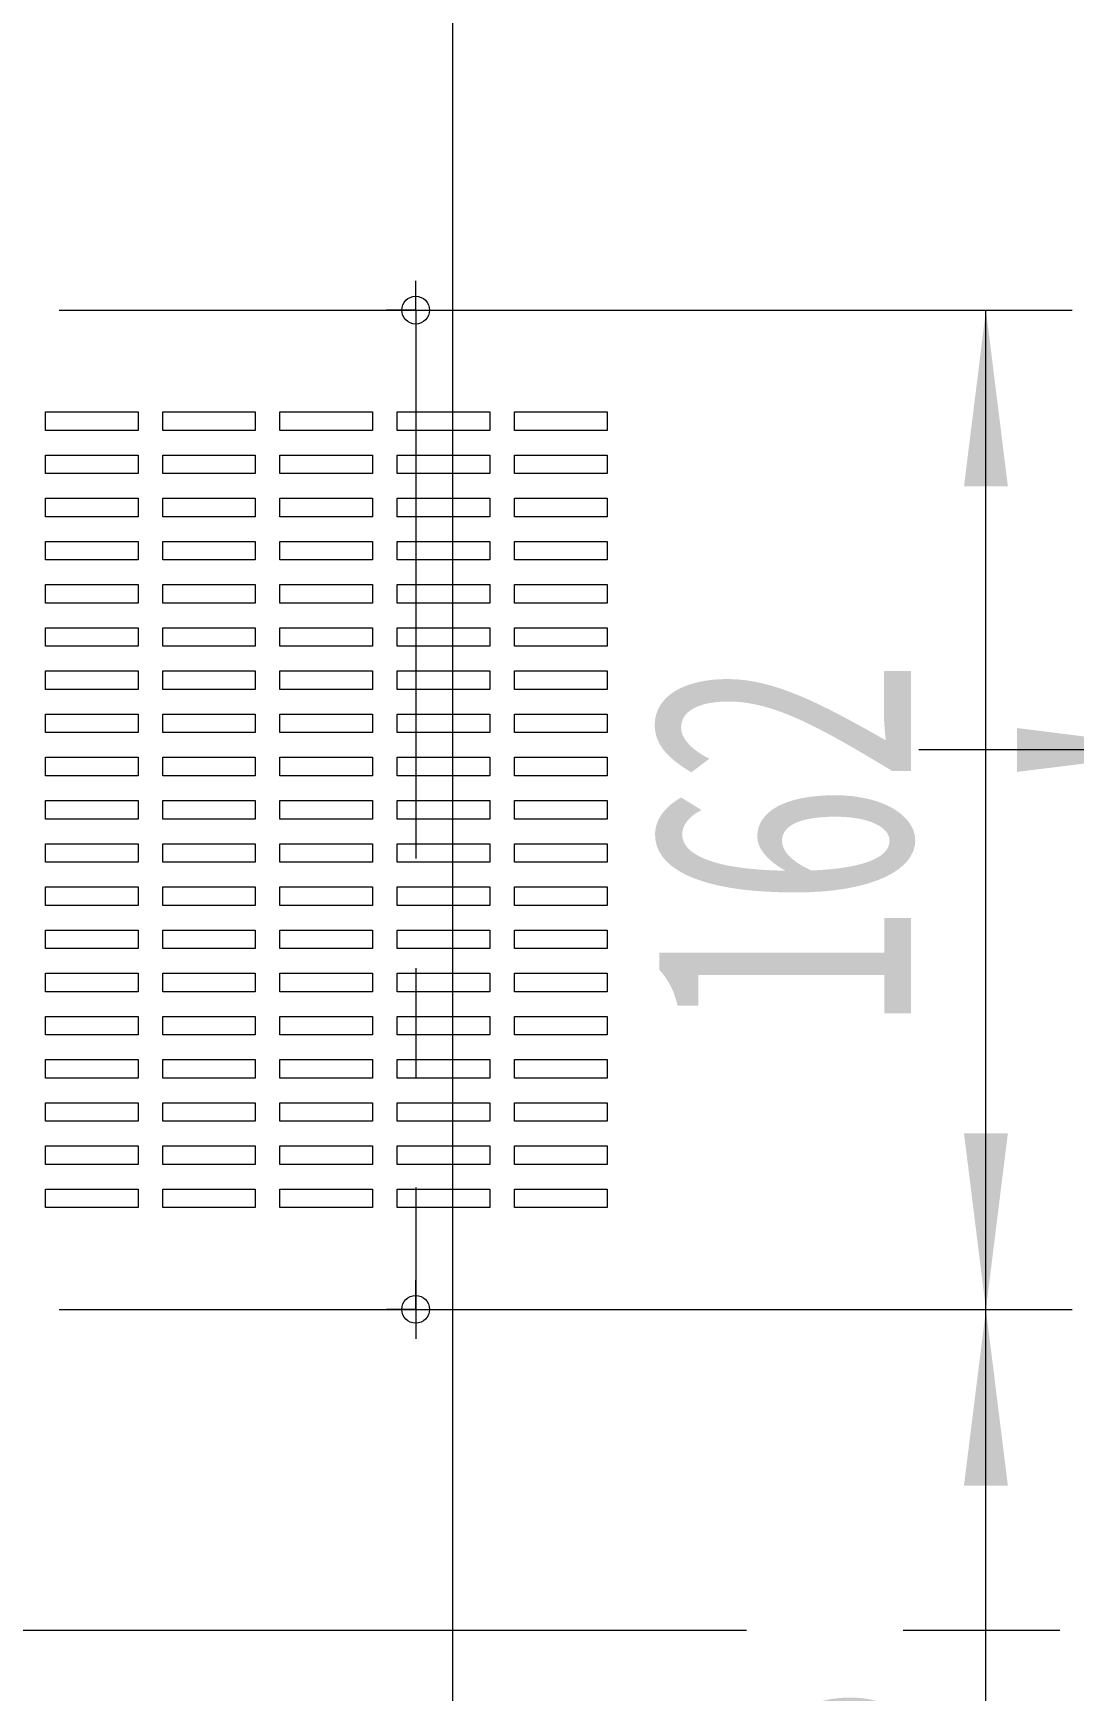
# Model space of a CAD drawing. Header units: millimetres. Extents: x 1 to 4201, y 2 to 2972.
# Drawn here: x 1888.9 to 2129.8, y 1686.8 to 2070.7 of the extents above; entities that cross this region are included whole.
import ezdxf

# ---------------------------------------------------------------- set-up
doc = ezdxf.new("R2010")
doc.units = ezdxf.units.MM
doc.header["$LTSCALE"] = 10
doc.linetypes.add('CENTERX2', pattern=[20.32, 12.7, -2.54, 2.54, -2.54])
doc.layers.add('A-TITLEBLOCK', color=7, linetype='Continuous', lineweight=15)
doc.styles.add('SLDTEXTSTYLE0', font='TXT', dxfattribs={"width": 0.7, "bigfont": 'bigfont'})
doc.styles.add('SLDTEXTSTYLE1', font='TXT', dxfattribs={"width": 0.7})
doc.dimstyles.new('SLDDIMSTYLE0', dxfattribs={"dimtxt": 60, "dimasz": 40.8, "dimexe": 0, "dimexo": 0.0625, "dimgap": 15, "dimtad": 2, "dimlfac": 0.7, "dimrnd": 1e-09, "dimzin": 12, "dimdsep": 46, "dimtxsty": 'SLDTEXTSTYLE1', "dimsah": 1, "dimcen": 0.09, "dimadec": 0, "dimazin": 3, "dimtfac": 1, "dimtmove": 0, "dimatfit": 0, "dimfxl": 0, "dimfrac": 2, "dimtolj": 1, "dimtzin": 12, "dimarcsym": 0})
doc.dimstyles.new('SLDDIMSTYLE1', dxfattribs={"dimtxt": 60, "dimasz": 40.8, "dimexe": 0, "dimexo": 0.0625, "dimgap": 15, "dimtad": 2, "dimlfac": 0.7, "dimrnd": 1e-09, "dimzin": 12, "dimdsep": 46, "dimtxsty": 'SLDTEXTSTYLE1', "dimsah": 1, "dimcen": 0.09, "dimadec": 0, "dimazin": 3, "dimtfac": 1, "dimtofl": 0, "dimtmove": 0, "dimatfit": 3, "dimfxl": 0, "dimfrac": 2, "dimtolj": 1, "dimtzin": 12, "dimarcsym": 0})
doc.dimstyles.new('SLDDIMSTYLE3', dxfattribs={"dimtxt": 60, "dimasz": 40.8, "dimexe": 0, "dimexo": 0.0625, "dimgap": 15, "dimtad": 2, "dimlfac": 0.7, "dimrnd": 1e-09, "dimzin": 12, "dimdsep": 46, "dimtxsty": 'SLDTEXTSTYLE1', "dimblk1": 'NONE', "dimsah": 1, "dimcen": 0, "dimadec": 0, "dimazin": 3, "dimtfac": 1, "dimtmove": 0, "dimatfit": 3, "dimldrblk": 'NONE', "dimfxl": 0, "dimfrac": 2, "dimtolj": 1, "dimtzin": 12, "dimarcsym": 0})

# ---------------------------------------------------------------- blocks, each defined once
blk = doc.blocks.new('_D_2')
at = {"layer": 'A-TITLEBLOCK'}
for p, q in [((1977.45, 1775.14), (2129.46, 1775.14)), ((2109.46, 1535.14), (2109.46, 1775.14)), ((1977.45, 1535.14), (2129.46, 1535.14))]:
    blk.add_line(p, q, dxfattribs=at)
for points in [[(2109.46, 1775.14), (2104.38, 1734.34), (2114.54, 1734.34)], [(2109.46, 1535.14), (2114.54, 1575.94), (2104.38, 1575.94)]]:
    blk.add_solid(points, dxfattribs=at)
at = {"layer": 'A-TITLEBLOCK', "insert": (2032.12, 1602.37), "char_height": 60, "attachment_point": 1, "rotation": 90, "style": 'SLDTEXTSTYLE1'}
blk.add_mtext('168', dxfattribs=at)
blk = doc.blocks.new('_D_3')
at = {"layer": 'A-TITLEBLOCK'}
for p, q in [((1977.45, 2006.57), (2129.46, 2006.57)), ((2109.46, 1775.14), (2109.46, 2006.57)), ((1977.45, 1775.14), (2129.46, 1775.14))]:
    blk.add_line(p, q, dxfattribs=at)
for points in [[(2109.46, 2006.57), (2104.38, 1965.77), (2114.54, 1965.77)], [(2109.46, 1775.14), (2114.54, 1815.94), (2104.38, 1815.94)]]:
    blk.add_solid(points, dxfattribs=at)
at = {"layer": 'A-TITLEBLOCK', "insert": (2032.12, 1839.99), "char_height": 60, "attachment_point": 1, "rotation": 90, "style": 'SLDTEXTSTYLE1'}
blk.add_mtext('162', dxfattribs=at)
blk = doc.blocks.new('_D_16')
at = {"layer": 'A-TITLEBLOCK'}
for p, q in [((2157.45, 1904.7), (2093.95, 1904.7)), ((2157.45, 1904.7), (2178.87, 1904.7)), ((2178.87, 1904.7), (2251.11, 1904.7))]:
    blk.add_line(p, q, dxfattribs=at)
for points in [[(2157.45, 1904.7), (2116.65, 1909.78), (2116.65, 1899.62)], [(2178.87, 1904.7), (2219.67, 1899.62), (2219.67, 1909.78)]]:
    blk.add_solid(points, dxfattribs=at)
at = {"layer": 'A-TITLEBLOCK', "insert": (2198.45, 1982.04), "char_height": 60, "attachment_point": 1, "style": 'SLDTEXTSTYLE1'}
blk.add_mtext('15', dxfattribs=at)
blk = doc.blocks.new('_D_21')
at = {"layer": 'A-TITLEBLOCK'}
for q in [(1215.77, 2007.4), (1597.33, 1905.17)]:
    blk.add_line((1221.98, 2005.74), q, dxfattribs=at)
blk.add_solid([(1221.98, 2005.74), (1260.07, 1990.27), (1262.7, 2000.09)], dxfattribs=at)
at = {"layer": 'A-TITLEBLOCK', "insert": (1300.65, 2064.25), "char_height": 60, "attachment_point": 1, "rotation": 345, "style": 'SLDTEXTSTYLE0'}
blk.add_mtext('16-M4X10\\M+19786\\M+1928C', dxfattribs=at)
blk = doc.blocks.new('_NONE')
blk = doc.blocks.new('_D_23')
at = {"layer": 'A-TITLEBLOCK'}
for p, q in [((878.87, 1260.86), (878.87, 2349.43)), ((1986.02, 1260.86), (1986.02, 2349.43)), ((878.87, 2329.43), (1986.02, 2329.43))]:
    blk.add_line(p, q, dxfattribs=at)
for points in [[(878.87, 2329.43), (919.67, 2324.35), (919.67, 2334.51)], [(1986.02, 2329.43), (1945.22, 2334.51), (1945.22, 2324.35)]]:
    blk.add_solid(points, dxfattribs=at)
at = {"layer": 'A-TITLEBLOCK', "insert": (1393.03, 2406.77), "char_height": 60, "attachment_point": 1, "style": 'SLDTEXTSTYLE1'}
blk.add_mtext('775', dxfattribs=at)
blk = doc.blocks.new('SW_CENTERMARKSYMBOL_0')
at = {"layer": 'A-TITLEBLOCK', "color": 0}
for p, q in [((0, 3.57), (0, 6.79)), ((-3.57, 0), (-6.79, 0)), ((0, 0), (-3.57, 0)), ((0, 0), (0, 3.57)), ((0, 0), (0, -3.57)), ((0, 0), (3.57, 0)), ((3.57, 0), (6.79, 0)), ((0, -3.57), (0, -6.79))]:
    blk.add_line(p, q, dxfattribs=at)
blk = doc.blocks.new('SW_CENTERMARKSYMBOL_2')
at = {"layer": 'A-TITLEBLOCK', "color": 0}
for p, q in [((0, 3.57), (0, 6.79)), ((-3.57, 0), (-6.79, 0)), ((0, 0), (-3.57, 0)), ((0, 0), (0, 3.57)), ((0, 0), (0, -3.57)), ((0, 0), (3.57, 0)), ((3.57, 0), (6.79, 0)), ((0, -3.57), (0, -6.79))]:
    blk.add_line(p, q, dxfattribs=at)

msp = doc.modelspace()

# ---------------------------------------------------------------- linework, layer by layer
at = {"color": 7, "linetype": 'Continuous', "lineweight": 15}
for p, q in [((1891.731, 1978.716), (1891.731, 1983.001)), ((1891.731, 1983.001), (1913.16, 1983.001)), ((1913.16, 1983.001), (1913.16, 1978.716)), ((1918.874, 1978.716), (1918.874, 1983.001)), ((1918.874, 1983.001), (1940.302, 1983.001)), ((1940.302, 1983.001), (1940.302, 1978.716)), ((1946.017, 1978.716), (1946.017, 1983.001)), ((1946.017, 1983.001), (1967.445, 1983.001)), ((1967.445, 1983.001), (1967.445, 1978.716)), ((1973.16, 1978.716), (1973.16, 1983.001)), ((1973.16, 1983.001), (1994.588, 1983.001)), ((1994.588, 1983.001), (1994.588, 1978.716)), ((2000.302, 1978.716), (2000.302, 1983.001)), ((2000.302, 1983.001), (2021.731, 1983.001)), ((2021.731, 1983.001), (2021.731, 1978.716)), ((1913.16, 1978.716), (1891.731, 1978.716)), ((1940.302, 1978.716), (1918.874, 1978.716)), ((1967.445, 1978.716), (1946.017, 1978.716)), ((1994.588, 1978.716), (1973.16, 1978.716)), ((2021.731, 1978.716), (2000.302, 1978.716)), ((1891.731, 1968.716), (1891.731, 1973.001)), ((1891.731, 1973.001), (1913.16, 1973.001)), ((1913.16, 1973.001), (1913.16, 1968.716)), ((1918.874, 1968.716), (1918.874, 1973.001)), ((1918.874, 1973.001), (1940.302, 1973.001)), ((1940.302, 1973.001), (1940.302, 1968.716)), ((1946.017, 1968.716), (1946.017, 1973.001)), ((1946.017, 1973.001), (1967.445, 1973.001)), ((1967.445, 1973.001), (1967.445, 1968.716)), ((1973.16, 1968.716), (1973.16, 1973.001)), ((1973.16, 1973.001), (1994.588, 1973.001)), ((1994.588, 1973.001), (1994.588, 1968.716)), ((2000.302, 1968.716), (2000.302, 1973.001)), ((2000.302, 1973.001), (2021.731, 1973.001)), ((2021.731, 1973.001), (2021.731, 1968.716)), ((1913.16, 1968.716), (1891.731, 1968.716)), ((1940.302, 1968.716), (1918.874, 1968.716)), ((1967.445, 1968.716), (1946.017, 1968.716)), ((1994.588, 1968.716), (1973.16, 1968.716)), ((2021.731, 1968.716), (2000.302, 1968.716)), ((1891.731, 1958.716), (1891.731, 1963.001)), ((1891.731, 1963.001), (1913.16, 1963.001)), ((1913.16, 1963.001), (1913.16, 1958.716)), ((1918.874, 1958.716), (1918.874, 1963.001)), ((1918.874, 1963.001), (1940.302, 1963.001)), ((1940.302, 1963.001), (1940.302, 1958.716)), ((1946.017, 1958.716), (1946.017, 1963.001)), ((1946.017, 1963.001), (1967.445, 1963.001)), ((1967.445, 1963.001), (1967.445, 1958.716)), ((1973.16, 1958.716), (1973.16, 1963.001)), ((1973.16, 1963.001), (1994.588, 1963.001)), ((1994.588, 1963.001), (1994.588, 1958.716)), ((2000.302, 1958.716), (2000.302, 1963.001)), ((2000.302, 1963.001), (2021.731, 1963.001)), ((2021.731, 1963.001), (2021.731, 1958.716)), ((1913.16, 1958.716), (1891.731, 1958.716)), ((1940.302, 1958.716), (1918.874, 1958.716)), ((1967.445, 1958.716), (1946.017, 1958.716)), ((1994.588, 1958.716), (1973.16, 1958.716)), ((2021.731, 1958.716), (2000.302, 1958.716)), ((1891.731, 1948.716), (1891.731, 1953.001)), ((1891.731, 1953.001), (1913.16, 1953.001)), ((1913.16, 1953.001), (1913.16, 1948.716)), ((1918.874, 1948.716), (1918.874, 1953.001)), ((1918.874, 1953.001), (1940.302, 1953.001)), ((1940.302, 1953.001), (1940.302, 1948.716)), ((1946.017, 1948.716), (1946.017, 1953.001)), ((1946.017, 1953.001), (1967.445, 1953.001)), ((1967.445, 1953.001), (1967.445, 1948.716)), ((1973.16, 1948.716), (1973.16, 1953.001)), ((1973.16, 1953.001), (1994.588, 1953.001)), ((1994.588, 1953.001), (1994.588, 1948.716)), ((2000.302, 1948.716), (2000.302, 1953.001)), ((2000.302, 1953.001), (2021.731, 1953.001)), ((2021.731, 1953.001), (2021.731, 1948.716)), ((1913.16, 1948.716), (1891.731, 1948.716)), ((1940.302, 1948.716), (1918.874, 1948.716)), ((1967.445, 1948.716), (1946.017, 1948.716)), ((1994.588, 1948.716), (1973.16, 1948.716)), ((2021.731, 1948.716), (2000.302, 1948.716)), ((1891.731, 1938.716), (1891.731, 1943.001)), ((1891.731, 1943.001), (1913.16, 1943.001)), ((1913.16, 1943.001), (1913.16, 1938.716)), ((1918.874, 1938.716), (1918.874, 1943.001)), ((1918.874, 1943.001), (1940.302, 1943.001)), ((1940.302, 1943.001), (1940.302, 1938.716)), ((1946.017, 1938.716), (1946.017, 1943.001)), ((1946.017, 1943.001), (1967.445, 1943.001)), ((1967.445, 1943.001), (1967.445, 1938.716)), ((1973.16, 1938.716), (1973.16, 1943.001)), ((1973.16, 1943.001), (1994.588, 1943.001)), ((1994.588, 1943.001), (1994.588, 1938.716)), ((2000.302, 1938.716), (2000.302, 1943.001)), ((2000.302, 1943.001), (2021.731, 1943.001)), ((2021.731, 1943.001), (2021.731, 1938.716)), ((1913.16, 1938.716), (1891.731, 1938.716)), ((1940.302, 1938.716), (1918.874, 1938.716)), ((1967.445, 1938.716), (1946.017, 1938.716)), ((1994.588, 1938.716), (1973.16, 1938.716)), ((2021.731, 1938.716), (2000.302, 1938.716)), ((1891.731, 1928.716), (1891.731, 1933.001)), ((1891.731, 1933.001), (1913.16, 1933.001)), ((1913.16, 1933.001), (1913.16, 1928.716)), ((1918.874, 1928.716), (1918.874, 1933.001)), ((1918.874, 1933.001), (1940.302, 1933.001)), ((1940.302, 1933.001), (1940.302, 1928.716)), ((1946.017, 1928.716), (1946.017, 1933.001)), ((1946.017, 1933.001), (1967.445, 1933.001)), ((1967.445, 1933.001), (1967.445, 1928.716)), ((1973.16, 1928.716), (1973.16, 1933.001)), ((1973.16, 1933.001), (1994.588, 1933.001)), ((1994.588, 1933.001), (1994.588, 1928.716)), ((2000.302, 1928.716), (2000.302, 1933.001)), ((2000.302, 1933.001), (2021.731, 1933.001)), ((2021.731, 1933.001), (2021.731, 1928.716)), ((1913.16, 1928.716), (1891.731, 1928.716)), ((1940.302, 1928.716), (1918.874, 1928.716)), ((1967.445, 1928.716), (1946.017, 1928.716)), ((1994.588, 1928.716), (1973.16, 1928.716)), ((2021.731, 1928.716), (2000.302, 1928.716)), ((1891.731, 1918.716), (1891.731, 1923.001)), ((1891.731, 1923.001), (1913.16, 1923.001)), ((1913.16, 1923.001), (1913.16, 1918.716)), ((1918.874, 1918.716), (1918.874, 1923.001)), ((1918.874, 1923.001), (1940.302, 1923.001)), ((1940.302, 1923.001), (1940.302, 1918.716)), ((1946.017, 1918.716), (1946.017, 1923.001)), ((1946.017, 1923.001), (1967.445, 1923.001)), ((1967.445, 1923.001), (1967.445, 1918.716)), ((1973.16, 1918.716), (1973.16, 1923.001)), ((1973.16, 1923.001), (1994.588, 1923.001)), ((1994.588, 1923.001), (1994.588, 1918.716)), ((2000.302, 1918.716), (2000.302, 1923.001)), ((2000.302, 1923.001), (2021.731, 1923.001)), ((2021.731, 1923.001), (2021.731, 1918.716)), ((1913.16, 1918.716), (1891.731, 1918.716)), ((1940.302, 1918.716), (1918.874, 1918.716)), ((1967.445, 1918.716), (1946.017, 1918.716)), ((1994.588, 1918.716), (1973.16, 1918.716)), ((2021.731, 1918.716), (2000.302, 1918.716)), ((1891.731, 1908.716), (1891.731, 1913.001)), ((1891.731, 1913.001), (1913.16, 1913.001)), ((1913.16, 1913.001), (1913.16, 1908.716)), ((1918.874, 1908.716), (1918.874, 1913.001)), ((1918.874, 1913.001), (1940.302, 1913.001)), ((1940.302, 1913.001), (1940.302, 1908.716)), ((1946.017, 1908.716), (1946.017, 1913.001)), ((1946.017, 1913.001), (1967.445, 1913.001)), ((1967.445, 1913.001), (1967.445, 1908.716)), ((1973.16, 1908.716), (1973.16, 1913.001)), ((1973.16, 1913.001), (1994.588, 1913.001)), ((1994.588, 1913.001), (1994.588, 1908.716)), ((2000.302, 1908.716), (2000.302, 1913.001)), ((2000.302, 1913.001), (2021.731, 1913.001)), ((2021.731, 1913.001), (2021.731, 1908.716)), ((1913.16, 1908.716), (1891.731, 1908.716)), ((1940.302, 1908.716), (1918.874, 1908.716)), ((1967.445, 1908.716), (1946.017, 1908.716)), ((1994.588, 1908.716), (1973.16, 1908.716)), ((2021.731, 1908.716), (2000.302, 1908.716)), ((1891.731, 1898.716), (1891.731, 1903.001)), ((1891.731, 1903.001), (1913.16, 1903.001)), ((1913.16, 1903.001), (1913.16, 1898.716)), ((1918.874, 1898.716), (1918.874, 1903.001)), ((1918.874, 1903.001), (1940.302, 1903.001)), ((1940.302, 1903.001), (1940.302, 1898.716)), ((1946.017, 1898.716), (1946.017, 1903.001)), ((1946.017, 1903.001), (1967.445, 1903.001)), ((1967.445, 1903.001), (1967.445, 1898.716)), ((1973.16, 1898.716), (1973.16, 1903.001)), ((1973.16, 1903.001), (1994.588, 1903.001)), ((1994.588, 1903.001), (1994.588, 1898.716)), ((2000.302, 1898.716), (2000.302, 1903.001)), ((2000.302, 1903.001), (2021.731, 1903.001)), ((2021.731, 1903.001), (2021.731, 1898.716)), ((1913.16, 1898.716), (1891.731, 1898.716)), ((1940.302, 1898.716), (1918.874, 1898.716)), ((1967.445, 1898.716), (1946.017, 1898.716)), ((1994.588, 1898.716), (1973.16, 1898.716)), ((2021.731, 1898.716), (2000.302, 1898.716)), ((1891.731, 1888.716), (1891.731, 1893.001)), ((1891.731, 1893.001), (1913.16, 1893.001)), ((1913.16, 1893.001), (1913.16, 1888.716)), ((1918.874, 1888.716), (1918.874, 1893.001)), ((1918.874, 1893.001), (1940.302, 1893.001)), ((1940.302, 1893.001), (1940.302, 1888.716)), ((1946.017, 1888.716), (1946.017, 1893.001)), ((1946.017, 1893.001), (1967.445, 1893.001)), ((1967.445, 1893.001), (1967.445, 1888.716)), ((1973.16, 1888.716), (1973.16, 1893.001)), ((1973.16, 1893.001), (1994.588, 1893.001)), ((1994.588, 1893.001), (1994.588, 1888.716)), ((2000.302, 1888.716), (2000.302, 1893.001)), ((2000.302, 1893.001), (2021.731, 1893.001)), ((2021.731, 1893.001), (2021.731, 1888.716)), ((1913.16, 1888.716), (1891.731, 1888.716)), ((1940.302, 1888.716), (1918.874, 1888.716)), ((1967.445, 1888.716), (1946.017, 1888.716)), ((1994.588, 1888.716), (1973.16, 1888.716)), ((2021.731, 1888.716), (2000.302, 1888.716)), ((1891.731, 1878.716), (1891.731, 1883.001)), ((1891.731, 1883.001), (1913.16, 1883.001)), ((1913.16, 1883.001), (1913.16, 1878.716)), ((1918.874, 1878.716), (1918.874, 1883.001)), ((1918.874, 1883.001), (1940.302, 1883.001)), ((1940.302, 1883.001), (1940.302, 1878.716)), ((1946.017, 1878.716), (1946.017, 1883.001)), ((1946.017, 1883.001), (1967.445, 1883.001)), ((1967.445, 1883.001), (1967.445, 1878.716)), ((1973.16, 1878.716), (1973.16, 1883.001)), ((1973.16, 1883.001), (1994.588, 1883.001)), ((1994.588, 1883.001), (1994.588, 1878.716)), ((2000.302, 1878.716), (2000.302, 1883.001)), ((2000.302, 1883.001), (2021.731, 1883.001)), ((2021.731, 1883.001), (2021.731, 1878.716)), ((1913.16, 1878.716), (1891.731, 1878.716)), ((1940.302, 1878.716), (1918.874, 1878.716)), ((1967.445, 1878.716), (1946.017, 1878.716)), ((1994.588, 1878.716), (1973.16, 1878.716)), ((2021.731, 1878.716), (2000.302, 1878.716)), ((1891.731, 1868.716), (1891.731, 1873.001)), ((1891.731, 1873.001), (1913.16, 1873.001)), ((1913.16, 1873.001), (1913.16, 1868.716)), ((1918.874, 1868.716), (1918.874, 1873.001)), ((1918.874, 1873.001), (1940.302, 1873.001)), ((1940.302, 1873.001), (1940.302, 1868.716)), ((1946.017, 1868.716), (1946.017, 1873.001)), ((1946.017, 1873.001), (1967.445, 1873.001)), ((1967.445, 1873.001), (1967.445, 1868.716)), ((1973.16, 1868.716), (1973.16, 1873.001)), ((1973.16, 1873.001), (1994.588, 1873.001)), ((1994.588, 1873.001), (1994.588, 1868.716)), ((2000.302, 1868.716), (2000.302, 1873.001)), ((2000.302, 1873.001), (2021.731, 1873.001)), ((2021.731, 1873.001), (2021.731, 1868.716)), ((1913.16, 1868.716), (1891.731, 1868.716)), ((1940.302, 1868.716), (1918.874, 1868.716)), ((1967.445, 1868.716), (1946.017, 1868.716)), ((1994.588, 1868.716), (1973.16, 1868.716)), ((2021.731, 1868.716), (2000.302, 1868.716)), ((1891.731, 1858.716), (1891.731, 1863.001)), ((1891.731, 1863.001), (1913.16, 1863.001)), ((1913.16, 1863.001), (1913.16, 1858.716)), ((1918.874, 1858.716), (1918.874, 1863.001)), ((1918.874, 1863.001), (1940.302, 1863.001)), ((1940.302, 1863.001), (1940.302, 1858.716)), ((1946.017, 1858.716), (1946.017, 1863.001)), ((1946.017, 1863.001), (1967.445, 1863.001)), ((1967.445, 1863.001), (1967.445, 1858.716)), ((1973.16, 1858.716), (1973.16, 1863.001)), ((1973.16, 1863.001), (1994.588, 1863.001)), ((1994.588, 1863.001), (1994.588, 1858.716)), ((2000.302, 1858.716), (2000.302, 1863.001)), ((2000.302, 1863.001), (2021.731, 1863.001)), ((2021.731, 1863.001), (2021.731, 1858.716)), ((1913.16, 1858.716), (1891.731, 1858.716)), ((1940.302, 1858.716), (1918.874, 1858.716)), ((1967.445, 1858.716), (1946.017, 1858.716)), ((1994.588, 1858.716), (1973.16, 1858.716)), ((2021.731, 1858.716), (2000.302, 1858.716)), ((1891.731, 1848.716), (1891.731, 1853.001)), ((1891.731, 1853.001), (1913.16, 1853.001)), ((1913.16, 1853.001), (1913.16, 1848.716)), ((1918.874, 1848.716), (1918.874, 1853.001)), ((1918.874, 1853.001), (1940.302, 1853.001)), ((1940.302, 1853.001), (1940.302, 1848.716)), ((1946.017, 1848.716), (1946.017, 1853.001)), ((1946.017, 1853.001), (1967.445, 1853.001)), ((1967.445, 1853.001), (1967.445, 1848.716)), ((1973.16, 1848.716), (1973.16, 1853.001)), ((1973.16, 1853.001), (1994.588, 1853.001)), ((1994.588, 1853.001), (1994.588, 1848.716)), ((2000.302, 1848.716), (2000.302, 1853.001)), ((2000.302, 1853.001), (2021.731, 1853.001)), ((2021.731, 1853.001), (2021.731, 1848.716)), ((1913.16, 1848.716), (1891.731, 1848.716)), ((1940.302, 1848.716), (1918.874, 1848.716)), ((1967.445, 1848.716), (1946.017, 1848.716)), ((1994.588, 1848.716), (1973.16, 1848.716)), ((2021.731, 1848.716), (2000.302, 1848.716)), ((1891.731, 1838.716), (1891.731, 1843.001)), ((1891.731, 1843.001), (1913.16, 1843.001)), ((1913.16, 1843.001), (1913.16, 1838.716)), ((1918.874, 1838.716), (1918.874, 1843.001)), ((1918.874, 1843.001), (1940.302, 1843.001)), ((1940.302, 1843.001), (1940.302, 1838.716)), ((1946.017, 1838.716), (1946.017, 1843.001)), ((1946.017, 1843.001), (1967.445, 1843.001)), ((1967.445, 1843.001), (1967.445, 1838.716)), ((1973.16, 1838.716), (1973.16, 1843.001)), ((1973.16, 1843.001), (1994.588, 1843.001)), ((1994.588, 1843.001), (1994.588, 1838.716)), ((2000.302, 1838.716), (2000.302, 1843.001)), ((2000.302, 1843.001), (2021.731, 1843.001)), ((2021.731, 1843.001), (2021.731, 1838.716)), ((1913.16, 1838.716), (1891.731, 1838.716)), ((1940.302, 1838.716), (1918.874, 1838.716)), ((1967.445, 1838.716), (1946.017, 1838.716)), ((1994.588, 1838.716), (1973.16, 1838.716)), ((2021.731, 1838.716), (2000.302, 1838.716)), ((1891.731, 1828.716), (1891.731, 1833.001)), ((1891.731, 1833.001), (1913.16, 1833.001)), ((1913.16, 1833.001), (1913.16, 1828.716)), ((1918.874, 1828.716), (1918.874, 1833.001)), ((1918.874, 1833.001), (1940.302, 1833.001)), ((1940.302, 1833.001), (1940.302, 1828.716)), ((1946.017, 1828.716), (1946.017, 1833.001)), ((1946.017, 1833.001), (1967.445, 1833.001)), ((1967.445, 1833.001), (1967.445, 1828.716)), ((1973.16, 1828.716), (1973.16, 1833.001)), ((1973.16, 1833.001), (1994.588, 1833.001)), ((1994.588, 1833.001), (1994.588, 1828.716)), ((2000.302, 1828.716), (2000.302, 1833.001)), ((2000.302, 1833.001), (2021.731, 1833.001)), ((2021.731, 1833.001), (2021.731, 1828.716)), ((1913.16, 1828.716), (1891.731, 1828.716)), ((1940.302, 1828.716), (1918.874, 1828.716)), ((1967.445, 1828.716), (1946.017, 1828.716)), ((1994.588, 1828.716), (1973.16, 1828.716)), ((2021.731, 1828.716), (2000.302, 1828.716)), ((1891.731, 1818.716), (1891.731, 1823.001)), ((1891.731, 1823.001), (1913.16, 1823.001)), ((1913.16, 1823.001), (1913.16, 1818.716)), ((1918.874, 1818.716), (1918.874, 1823.001)), ((1918.874, 1823.001), (1940.302, 1823.001)), ((1940.302, 1823.001), (1940.302, 1818.716)), ((1946.017, 1818.716), (1946.017, 1823.001)), ((1946.017, 1823.001), (1967.445, 1823.001)), ((1967.445, 1823.001), (1967.445, 1818.716)), ((1973.16, 1818.716), (1973.16, 1823.001)), ((1973.16, 1823.001), (1994.588, 1823.001)), ((1994.588, 1823.001), (1994.588, 1818.716)), ((2000.302, 1818.716), (2000.302, 1823.001)), ((2000.302, 1823.001), (2021.731, 1823.001)), ((2021.731, 1823.001), (2021.731, 1818.716)), ((1913.16, 1818.716), (1891.731, 1818.716)), ((1940.302, 1818.716), (1918.874, 1818.716)), ((1967.445, 1818.716), (1946.017, 1818.716)), ((1994.588, 1818.716), (1973.16, 1818.716)), ((2021.731, 1818.716), (2000.302, 1818.716)), ((1891.731, 1808.716), (1891.731, 1813.001)), ((1891.731, 1813.001), (1913.16, 1813.001)), ((1913.16, 1813.001), (1913.16, 1808.716)), ((1918.874, 1808.716), (1918.874, 1813.001)), ((1918.874, 1813.001), (1940.302, 1813.001)), ((1940.302, 1813.001), (1940.302, 1808.716)), ((1946.017, 1808.716), (1946.017, 1813.001)), ((1946.017, 1813.001), (1967.445, 1813.001)), ((1967.445, 1813.001), (1967.445, 1808.716)), ((1973.16, 1808.716), (1973.16, 1813.001)), ((1973.16, 1813.001), (1994.588, 1813.001)), ((1994.588, 1813.001), (1994.588, 1808.716)), ((2000.302, 1808.716), (2000.302, 1813.001)), ((2000.302, 1813.001), (2021.731, 1813.001)), ((2021.731, 1813.001), (2021.731, 1808.716)), ((1913.16, 1808.716), (1891.731, 1808.716)), ((1940.302, 1808.716), (1918.874, 1808.716)), ((1967.445, 1808.716), (1946.017, 1808.716)), ((1994.588, 1808.716), (1973.16, 1808.716)), ((2021.731, 1808.716), (2000.302, 1808.716)), ((1891.731, 1798.716), (1891.731, 1803.001)), ((1891.731, 1803.001), (1913.16, 1803.001)), ((1913.16, 1803.001), (1913.16, 1798.716)), ((1918.874, 1798.716), (1918.874, 1803.001)), ((1918.874, 1803.001), (1940.302, 1803.001)), ((1940.302, 1803.001), (1940.302, 1798.716)), ((1946.017, 1798.716), (1946.017, 1803.001)), ((1946.017, 1803.001), (1967.445, 1803.001)), ((1967.445, 1803.001), (1967.445, 1798.716)), ((1973.16, 1798.716), (1973.16, 1803.001)), ((1973.16, 1803.001), (1994.588, 1803.001)), ((1994.588, 1803.001), (1994.588, 1798.716)), ((2000.302, 1798.716), (2000.302, 1803.001)), ((2000.302, 1803.001), (2021.731, 1803.001)), ((2021.731, 1803.001), (2021.731, 1798.716)), ((1913.16, 1798.716), (1891.731, 1798.716)), ((1940.302, 1798.716), (1918.874, 1798.716)), ((1967.445, 1798.716), (1946.017, 1798.716)), ((1994.588, 1798.716), (1973.16, 1798.716)), ((2021.731, 1798.716), (2000.302, 1798.716))]:
    msp.add_line(p, q, dxfattribs=at)
for centre in [(1977.445, 2006.573), (1977.445, 1775.144)]:
    msp.add_circle(centre, 3.214, dxfattribs=at)
at = {"layer": 'A-TITLEBLOCK', "linetype": 'CENTERX2'}
for p, q in [((1691.731, 2006.573), (1977.445, 2006.573)), ((1977.445, 2006.573), (1977.445, 1775.144)), ((1691.731, 1775.144), (1977.445, 1775.144))]:
    msp.add_line(p, q, dxfattribs=at)
at = {"layer": 'A-TITLEBLOCK', "linetype": 'CENTERX2', "lineweight": 0, "ltscale": 1.428571}
msp.add_line((711.432, 1700.858), (2198.874, 1700.858), dxfattribs=at)

# ---------------------------------------------------------------- block references
at = {"layer": 'A-TITLEBLOCK'}
for name, p in [('SW_CENTERMARKSYMBOL_0', (1977.445, 2006.573)), ('SW_CENTERMARKSYMBOL_2', (1977.445, 1775.144))]:
    msp.add_blockref(name, p, dxfattribs=at)

# ---------------------------------------------------------------- dimensions: what is measured, and where the dimension line sits
for base, p1, p2, dimstyle, picture, middle in [((1986.017, 2329.43), (878.874, 1260.858), (1986.017, 1260.858), 'SLDDIMSTYLE1', '_D_23', (1432.445, 2329.43)), ((2178.874, 1904.7), (2157.445, 2072.287), (2178.874, 2162.287), 'SLDDIMSTYLE0', '_D_16', (2224.78, 1904.7))]:
    dim = msp.add_linear_dim(base=base, p1=p1, p2=p2, dimstyle=dimstyle, dxfattribs=at)
    dim.commit()
    dim.dimension.update_dxf_attribs({"geometry": picture, "text_midpoint": middle, "dimtype": 160})
dim = msp.add_diameter_dim_2p(p1=(1215.769, 2007.405), p2=(1221.979, 2005.741), text='16-M4X10螺柱', dimstyle='SLDDIMSTYLE3', override={"dimpost": '<>'}, dxfattribs=at)
dim.commit()
dim.dimension.update_dxf_attribs({"geometry": '_D_21', "text_midpoint": (1441.869, 1946.822), "dimtype": 163})
for base, p1, p2, picture, middle in [((2109.461, 2006.573), (1977.445, 1775.144), (1977.445, 2006.573), '_D_3', (2109.461, 1879.448)), ((2109.461, 1775.144), (1977.445, 1535.144), (1977.445, 1775.144), '_D_2', (2109.461, 1641.788))]:
    dim = msp.add_linear_dim(base=base, p1=p1, p2=p2, angle=90, dimstyle='SLDDIMSTYLE1', dxfattribs=at)
    dim.commit()
    dim.dimension.update_dxf_attribs({"geometry": picture, "text_midpoint": middle, "dimtype": 160})

doc.saveas('drawing.dxf')
